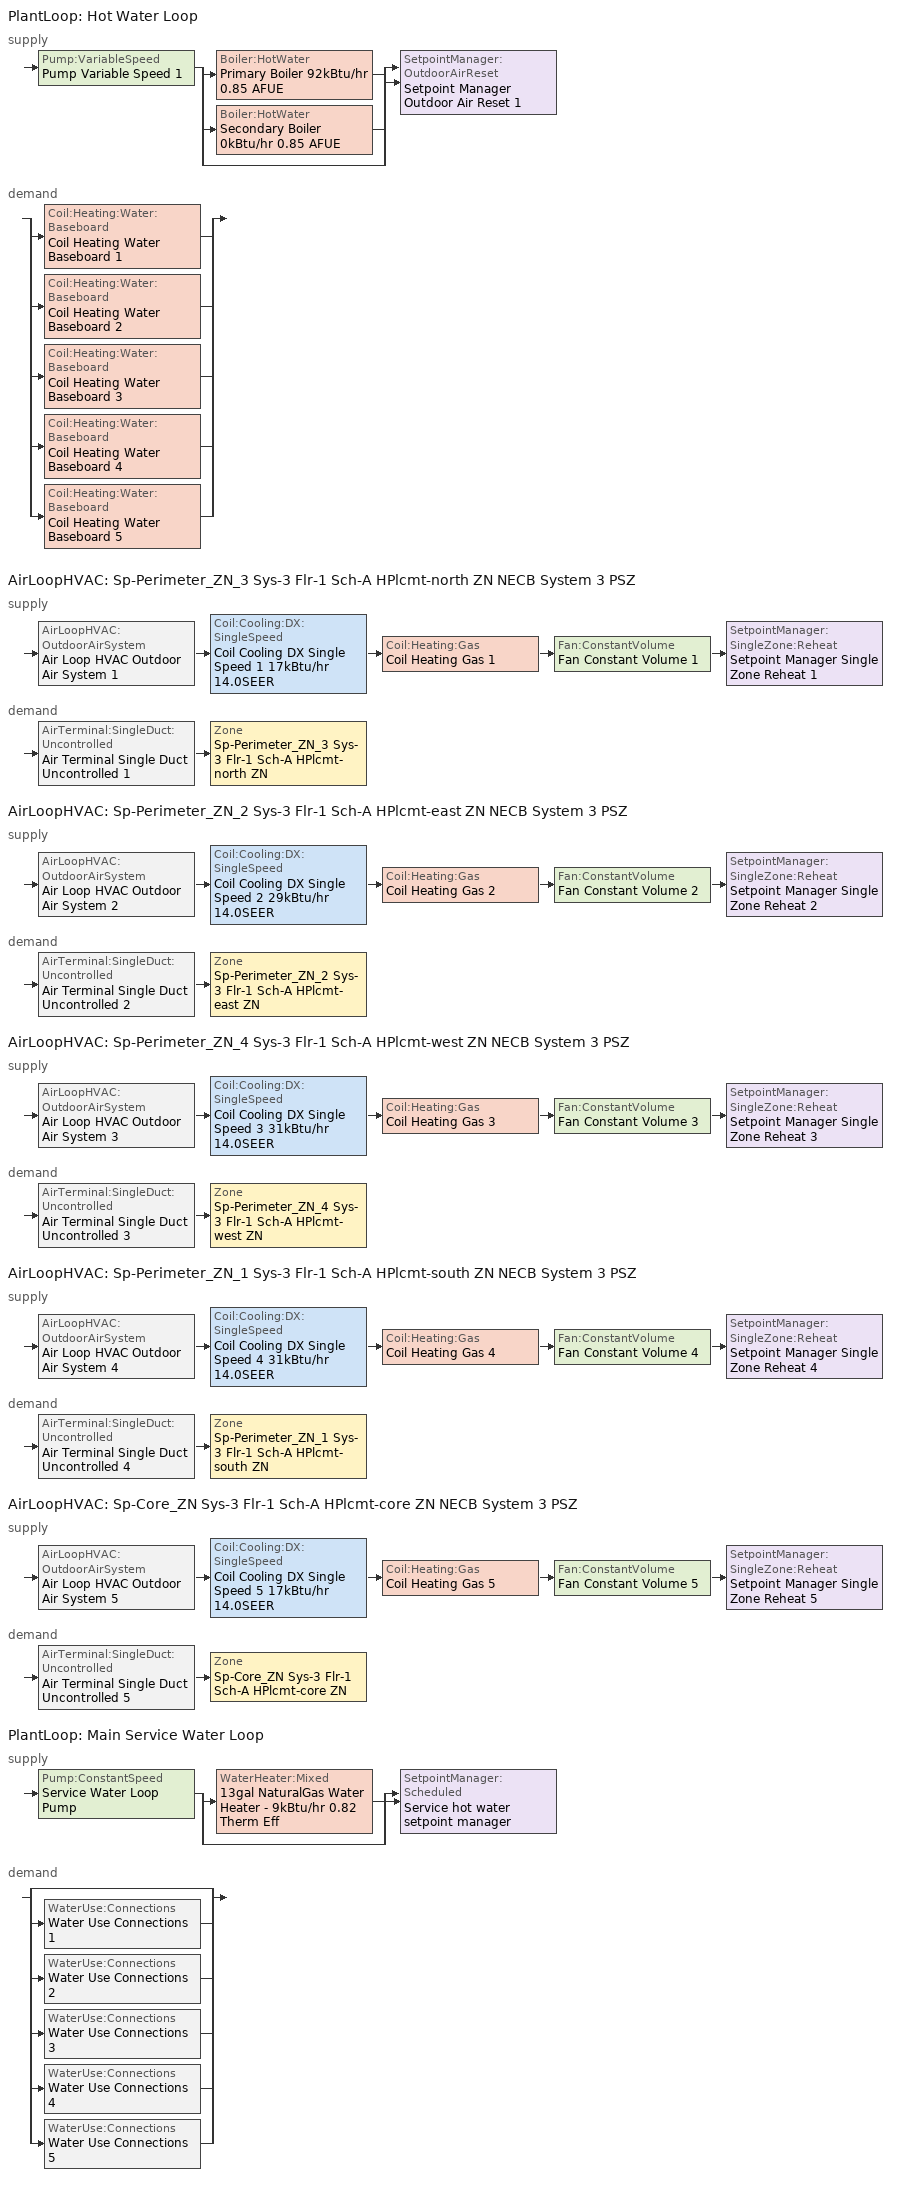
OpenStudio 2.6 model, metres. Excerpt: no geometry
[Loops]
PlantLoop 'Hot Water Loop'
 supply: Pump:VariableSpeed 'Pump Variable Speed 1' > split
  | Boiler:HotWater 'Primary Boiler 92kBtu/hr 0.85 AFUE'
  | Boiler:HotWater 'Secondary Boiler 0kBtu/hr 0.85 AFUE'
  | bypass
  join > SetpointManager:OutdoorAirReset 'Setpoint Manager Outdoor Air Reset 1'
 demand: split
  | Coil:Heating:Water:Baseboard 'Coil Heating Water Baseboard 1'
  | Coil:Heating:Water:Baseboard 'Coil Heating Water Baseboard 2'
  | Coil:Heating:Water:Baseboard 'Coil Heating Water Baseboard 3'
  | Coil:Heating:Water:Baseboard 'Coil Heating Water Baseboard 4'
  | Coil:Heating:Water:Baseboard 'Coil Heating Water Baseboard 5'
AirLoopHVAC 'Sp-Perimeter_ZN_3 Sys-3 Flr-1 Sch-A HPlcmt-north ZN NECB System 3 PSZ'
 supply: AirLoopHVAC:OutdoorAirSystem 'Air Loop HVAC Outdoor Air System 1' > Coil:Cooling:DX:SingleSpeed 'Coil Cooling DX Single Speed 1 17kBtu/hr 14.0SEER' > Coil:Heating:Gas 'Coil Heating Gas 1' > Fan:ConstantVolume 'Fan Constant Volume 1' > SetpointManager:SingleZone:Reheat 'Setpoint Manager Single Zone Reheat 1'
 demand: AirTerminal:SingleDuct:Uncontrolled 'Air Terminal Single Duct Uncontrolled 1' > Zone 'Sp-Perimeter_ZN_3 Sys-3 Flr-1 Sch-A HPlcmt-north ZN'
AirLoopHVAC 'Sp-Perimeter_ZN_2 Sys-3 Flr-1 Sch-A HPlcmt-east ZN NECB System 3 PSZ'
 supply: AirLoopHVAC:OutdoorAirSystem 'Air Loop HVAC Outdoor Air System 2' > Coil:Cooling:DX:SingleSpeed 'Coil Cooling DX Single Speed 2 29kBtu/hr 14.0SEER' > Coil:Heating:Gas 'Coil Heating Gas 2' > Fan:ConstantVolume 'Fan Constant Volume 2' > SetpointManager:SingleZone:Reheat 'Setpoint Manager Single Zone Reheat 2'
 demand: AirTerminal:SingleDuct:Uncontrolled 'Air Terminal Single Duct Uncontrolled 2' > Zone 'Sp-Perimeter_ZN_2 Sys-3 Flr-1 Sch-A HPlcmt-east ZN'
AirLoopHVAC 'Sp-Perimeter_ZN_4 Sys-3 Flr-1 Sch-A HPlcmt-west ZN NECB System 3 PSZ'
 supply: AirLoopHVAC:OutdoorAirSystem 'Air Loop HVAC Outdoor Air System 3' > Coil:Cooling:DX:SingleSpeed 'Coil Cooling DX Single Speed 3 31kBtu/hr 14.0SEER' > Coil:Heating:Gas 'Coil Heating Gas 3' > Fan:ConstantVolume 'Fan Constant Volume 3' > SetpointManager:SingleZone:Reheat 'Setpoint Manager Single Zone Reheat 3'
 demand: AirTerminal:SingleDuct:Uncontrolled 'Air Terminal Single Duct Uncontrolled 3' > Zone 'Sp-Perimeter_ZN_4 Sys-3 Flr-1 Sch-A HPlcmt-west ZN'
AirLoopHVAC 'Sp-Perimeter_ZN_1 Sys-3 Flr-1 Sch-A HPlcmt-south ZN NECB System 3 PSZ'
 supply: AirLoopHVAC:OutdoorAirSystem 'Air Loop HVAC Outdoor Air System 4' > Coil:Cooling:DX:SingleSpeed 'Coil Cooling DX Single Speed 4 31kBtu/hr 14.0SEER' > Coil:Heating:Gas 'Coil Heating Gas 4' > Fan:ConstantVolume 'Fan Constant Volume 4' > SetpointManager:SingleZone:Reheat 'Setpoint Manager Single Zone Reheat 4'
 demand: AirTerminal:SingleDuct:Uncontrolled 'Air Terminal Single Duct Uncontrolled 4' > Zone 'Sp-Perimeter_ZN_1 Sys-3 Flr-1 Sch-A HPlcmt-south ZN'
AirLoopHVAC 'Sp-Core_ZN Sys-3 Flr-1 Sch-A HPlcmt-core ZN NECB System 3 PSZ'
 supply: AirLoopHVAC:OutdoorAirSystem 'Air Loop HVAC Outdoor Air System 5' > Coil:Cooling:DX:SingleSpeed 'Coil Cooling DX Single Speed 5 17kBtu/hr 14.0SEER' > Coil:Heating:Gas 'Coil Heating Gas 5' > Fan:ConstantVolume 'Fan Constant Volume 5' > SetpointManager:SingleZone:Reheat 'Setpoint Manager Single Zone Reheat 5'
 demand: AirTerminal:SingleDuct:Uncontrolled 'Air Terminal Single Duct Uncontrolled 5' > Zone 'Sp-Core_ZN Sys-3 Flr-1 Sch-A HPlcmt-core ZN'
PlantLoop 'Main Service Water Loop'
 supply: Pump:ConstantSpeed 'Service Water Loop Pump' > split
  | WaterHeater:Mixed '13gal NaturalGas Water Heater - 9kBtu/hr 0.82 Therm Eff'
  | bypass
  join > SetpointManager:Scheduled 'Service hot water setpoint manager'
 demand: split
  | bypass
  | WaterUse:Connections 'Water Use Connections 1'
  | WaterUse:Connections 'Water Use Connections 2'
  | WaterUse:Connections 'Water Use Connections 3'
  | WaterUse:Connections 'Water Use Connections 4'
  | WaterUse:Connections 'Water Use Connections 5'
[Sizing:Zone] Zone Cooling Design Supply Air Temperature Input Method=SupplyAirTemperature; Zone Cooling Design Supply Air Temperature {C}=13; Zone Cooling Design Supply Air Temperature Difference {deltaC}=11.11; Zone Heating Design Supply Air Temperature Input Method=SupplyAirTemperature; Zone Heating Design Supply Air Temperature {C}=43; Zone Heating Design Supply Air Temperature Difference {deltaC}=11.11; Zone Cooling Design Supply Air Humidity Ratio {kg-H2O/kg-air}=0.0085; Zone Heating Design Supply Air Humidity Ratio {kg-H2O/kg-air}=0.008; Zone Heating Sizing Factor=1.3; Zone Cooling Sizing Factor=1.1; Cooling Design Air Flow Method=DesignDay; Heating Design Air Flow Method=DesignDay; Account for Dedicated Outdoor Air System=No; Dedicated Outdoor Air System Control Strategy=NeutralSupplyAir; Dedicated Outdoor Air Low Setpoint Temperature for Design {C}=autosize; Dedicated Outdoor Air High Setpoint Temperature for Design {C}=autosize
Sp-Perimeter_ZN_3 Sys-3 Flr-1 Sch-A HPlcmt-north ZN; Sp-Perimeter_ZN_2 Sys-3 Flr-1 Sch-A HPlcmt-east ZN; Sp-Perimeter_ZN_4 Sys-3 Flr-1 Sch-A HPlcmt-west ZN; Sp-Perimeter_ZN_1 Sys-3 Flr-1 Sch-A HPlcmt-south ZN; Sp-Core_ZN Sys-3 Flr-1 Sch-A HPlcmt-core ZN
[Zone equipment]
Sp-Perimeter_ZN_3 Sys-3 Flr-1 Sch-A HPlcmt-north ZN: Air Terminal Single Duct Uncontrolled 1, Zone HVAC Baseboard Convective Water 1
Sp-Perimeter_ZN_2 Sys-3 Flr-1 Sch-A HPlcmt-east ZN: Air Terminal Single Duct Uncontrolled 2, Zone HVAC Baseboard Convective Water 2
Sp-Perimeter_ZN_4 Sys-3 Flr-1 Sch-A HPlcmt-west ZN: Air Terminal Single Duct Uncontrolled 3, Zone HVAC Baseboard Convective Water 3
Sp-Perimeter_ZN_1 Sys-3 Flr-1 Sch-A HPlcmt-south ZN: Air Terminal Single Duct Uncontrolled 4, Zone HVAC Baseboard Convective Water 4
Sp-Core_ZN Sys-3 Flr-1 Sch-A HPlcmt-core ZN: Air Terminal Single Duct Uncontrolled 5, Zone HVAC Baseboard Convective Water 5
[PlantLoop] Glycol Concentration=0; Plant Loop Volume {m3}=Autocalculate; Load Distribution Scheme=Optimal
Name | Fluid Type | Maximum Loop Temperature {C} | Minimum Loop Temperature {C}
Hot Water Loop | Water
Main Service Water Loop |  | 60 | 10
[Sizing:Plant] Loop Type=Heating; Sizing Option=NonCoincident; Zone Timesteps in Averaging Window=1; Coincident Sizing Factor Mode=None
Name | Design Loop Exit Temperature {C} | Loop Design Temperature Difference {deltaC}
Hot Water Loop | 82 | 16
Main Service Water Loop | 60 | 5
[Pump:VariableSpeed]
Pump Variable Speed 1: Motor Efficiency=0.855; Pump Control Type=Intermittent; Skin Loss Radiative Fraction=0.5; Design Power Sizing Method=PowerPerFlowPerPressure; Design Electric Power per Unit Flow Rate {W/(m3/s)}=348701.1; Design Shaft Power per Unit Flow Rate per Unit Head {W-s/m3-Pa}=1.43473; Design Minimum Flow Rate Fraction=0
[Boiler:HotWater] Fuel Type=NaturalGas; Nominal Thermal Efficiency=0.85; Normalized Boiler Efficiency Curve=BOILER-EFFFPLR-NECB2011; Water Outlet Upper Temperature Limit {C}=99; Boiler Flow Mode=ConstantFlow; Parasitic Electric Load {W}=0; Sizing Factor=1
Name | Nominal Capacity {W}
Primary Boiler 92kBtu/hr 0.85 AFUE | 26965.7
Secondary Boiler 0kBtu/hr 0.85 AFUE | 0.001
[SetpointManager:OutdoorAirReset]
Setpoint Manager Outdoor Air Reset 1: Control Variable=Temperature; Setpoint at Outdoor Low Temperature {C}=82; Outdoor Low Temperature {C}=-16; Setpoint at Outdoor High Temperature {C}=60; Outdoor High Temperature {C}=0
[AirLoopHVAC] Design Supply Air Flow Rate {m3/s}=AutoSize
Name | Availability Schedule
Sp-Perimeter_ZN_3 Sys-3 Flr-1 Sch-A HPlcmt-north ZN NECB System 3 PSZ; Sp-Core_ZN Sys-3 Flr-1 Sch-A HPlcmt-core ZN NECB System 3 PSZ | Always On Discrete
Sp-Perimeter_ZN_2 Sys-3 Flr-1 Sch-A HPlcmt-east ZN NECB System 3 PSZ | Sp-Perimeter_ZN_2 Sys-3 Flr-1 Sch-A HPlcmt-east ZN NECB System 3 PSZ Occ Sch
Sp-Perimeter_ZN_4 Sys-3 Flr-1 Sch-A HPlcmt-west ZN NECB System 3 PSZ | Sp-Perimeter_ZN_4 Sys-3 Flr-1 Sch-A HPlcmt-west ZN NECB System 3 PSZ Occ Sch
Sp-Perimeter_ZN_1 Sys-3 Flr-1 Sch-A HPlcmt-south ZN NECB System 3 PSZ | Sp-Perimeter_ZN_1 Sys-3 Flr-1 Sch-A HPlcmt-south ZN NECB System 3 PSZ Occ Sch
[Sizing:System] Type of Load to Size On=Sensible; Design Outdoor Air Flow Rate {m3/s}=Autosize; Minimum System Air Flow Ratio=1; Preheat Design Temperature {C}=7; Preheat Design Humidity Ratio {kg-H2O/kg-Air}=0.008; Precool Design Temperature {C}=13; Precool Design Humidity Ratio {kg-H2O/kg-Air}=0.008; Central Cooling Design Supply Air Temperature {C}=13; Central Heating Design Supply Air Temperature {C}=43; Sizing Option=NonCoincident; 100% Outdoor Air in Cooling=No; 100% Outdoor Air in Heating=No; Central Cooling Design Supply Air Humidity Ratio {kg-H2O/kg-Air}=0.0085; Central Heating Design Supply Air Humidity Ratio {kg-H2O/kg-Air}=0.008; Cooling Design Air Flow Method=DesignDay; Cooling Design Air Flow Rate {m3/s}=0; Heating Design Air Flow Method=DesignDay; Heating Design Air Flow Rate {m3/s}=0; System Outdoor Air Method=ZoneSum; Zone Maximum Outdoor Air Fraction=1; Cooling Supply Air Flow Rate Per Floor Area {m3/s-m2}=0.00996765; Cooling Fraction of Autosized Cooling Supply Air Flow Rate=1; Cooling Supply Air Flow Rate Per Unit Cooling Capacity {m3/s-W}=3.94755e-05; Heating Supply Air Flow Rate Per Floor Area {m3/s-m2}=0.00996765; Heating Fraction of Autosized Heating Supply Air Flow Rate=1; Heating Fraction of Autosized Cooling Supply Air Flow Rate=1; Heating Supply Air Flow Rate Per Unit Heating Capacity {m3/s-W}=3.15882e-05; Cooling Design Capacity Method=CoolingDesignCapacity; Cooling Design Capacity {W}=autosize; Cooling Design Capacity Per Floor Area {W/m2}=234.7; Fraction of Autosized Cooling Design Capacity=1; Heating Design Capacity Method=HeatingDesignCapacity; Heating Design Capacity {W}=autosize; Heating Design Capacity Per Floor Area {W/m2}=157; Fraction of Autosized Heating Design Capacity=1; Central Cooling Capacity Control Method=OnOff
Sp-Perimeter_ZN_3 Sys-3 Flr-1 Sch-A HPlcmt-north ZN NECB System 3 PSZ; Sp-Perimeter_ZN_2 Sys-3 Flr-1 Sch-A HPlcmt-east ZN NECB System 3 PSZ; Sp-Perimeter_ZN_4 Sys-3 Flr-1 Sch-A HPlcmt-west ZN NECB System 3 PSZ; Sp-Perimeter_ZN_1 Sys-3 Flr-1 Sch-A HPlcmt-south ZN NECB System 3 PSZ; Sp-Core_ZN Sys-3 Flr-1 Sch-A HPlcmt-core ZN NECB System 3 PSZ
[Fan:ConstantVolume] Availability Schedule=Always On Discrete; Fan Efficiency=0.39975; Pressure Rise {Pa}=640; Maximum Flow Rate {m3/s}=AutoSize; Motor Efficiency=0.615
Fan Constant Volume 1; Fan Constant Volume 2; Fan Constant Volume 3; Fan Constant Volume 4; Fan Constant Volume 5
[Coil:Heating:Gas] Availability Schedule=Always On Discrete; Gas Burner Efficiency=0.924; Nominal Capacity {W}=AutoSize; Parasitic Electric Load {W}=0; Part Load Fraction Correlation Curve=FURNACE-EFFPLR-NECB2011; Parasitic Gas Load {W}=0
Coil Heating Gas 1; Coil Heating Gas 2; Coil Heating Gas 3; Coil Heating Gas 4; Coil Heating Gas 5
[Coil:Cooling:DX:SingleSpeed] Availability Schedule=Always On Discrete; Rated Total Cooling Capacity {W}=autosize; Rated Sensible Heat Ratio=autosize; Rated COP {W/W}=3.8248; Rated Air Flow Rate {m3/s}=autosize; Rated Evaporator Fan Power Per Volume Flow Rate {W/(m3/s)}=773.3; Total Cooling Capacity Function of Temperature Curve=DXCOOL-NECB2011-REF-CAPFT; Total Cooling Capacity Function of Flow Fraction Curve=DXCOOL-NECB2011-REF-CAPFFLOW; Energy Input Ratio Function of Temperature Curve=DXCOOL-NECB2011-REF-COOLEIRFT; Energy Input Ratio Function of Flow Fraction Curve=DXCOOL-NECB2011-REF-COOLEIRFFLOW; Part Load Fraction Correlation Curve=DXCOOL-NECB2011-REF-COOLPLFFPLR; Condenser Type=AirCooled; Evaporative Condenser Effectiveness=0; Evaporative Condenser Air Flow Rate {m3/s}=Autosize; Evaporative Condenser Pump Rated Power Consumption {W}=Autosize; Crankcase Heater Capacity {W}=0; Maximum Outdoor Dry-Bulb Temperature for Crankcase Heater Operation {C}=0; Basin Heater Capacity {W/K}=0; Basin Heater Setpoint Temperature {C}=10
Coil Cooling DX Single Speed 1 17kBtu/hr 14.0SEER; Coil Cooling DX Single Speed 2 29kBtu/hr 14.0SEER; Coil Cooling DX Single Speed 3 31kBtu/hr 14.0SEER; Coil Cooling DX Single Speed 4 31kBtu/hr 14.0SEER; Coil Cooling DX Single Speed 5 17kBtu/hr 14.0SEER
[Controller:OutdoorAir] Minimum Outdoor Air Flow Rate {m3/s}=autosize; Maximum Outdoor Air Flow Rate {m3/s}=Autosize; Economizer Control Type=NoEconomizer; Economizer Control Action Type=ModulateFlow; Economizer Maximum Limit Dry-Bulb Temperature {C}=28; Economizer Maximum Limit Enthalpy {J/kg}=64000; Economizer Minimum Limit Dry-Bulb Temperature {C}=-100; Lockout Type=NoLockout; Minimum Limit Type=FixedMinimum; High Humidity Control=No; Heat Recovery Bypass Control Type=BypassWhenOAFlowGreaterThanMinimum
Name | Minimum Outdoor Air Schedule | Controller Mechanical Ventilation
Controller Outdoor Air 1 | Always On Discrete | Controller Mechanical Ventilation 1
Controller Outdoor Air 2 | Sp-Perimeter_ZN_2 Sys-3 Flr-1 Sch-A HPlcmt-east ZN NECB System 3 PSZ Occ Sch | Controller Mechanical Ventilation 2
Controller Outdoor Air 3 | Sp-Perimeter_ZN_4 Sys-3 Flr-1 Sch-A HPlcmt-west ZN NECB System 3 PSZ Occ Sch | Controller Mechanical Ventilation 3
Controller Outdoor Air 4 | Sp-Perimeter_ZN_1 Sys-3 Flr-1 Sch-A HPlcmt-south ZN NECB System 3 PSZ Occ Sch | Controller Mechanical Ventilation 4
Controller Outdoor Air 5 | Always On Discrete | Controller Mechanical Ventilation 5
[Controller:MechanicalVentilation] Availability Schedule=Always On Discrete; System Outdoor Air Method=ZoneSum
Controller Mechanical Ventilation 1; Controller Mechanical Ventilation 2; Controller Mechanical Ventilation 3; Controller Mechanical Ventilation 4; Controller Mechanical Ventilation 5
[AirLoopHVAC:OutdoorAirSystem]
Name | Controller
Air Loop HVAC Outdoor Air System 1 | Controller Outdoor Air 1
Air Loop HVAC Outdoor Air System 2 | Controller Outdoor Air 2
Air Loop HVAC Outdoor Air System 3 | Controller Outdoor Air 3
Air Loop HVAC Outdoor Air System 4 | Controller Outdoor Air 4
Air Loop HVAC Outdoor Air System 5 | Controller Outdoor Air 5
[SetpointManager:SingleZone:Reheat] Minimum Supply Air Temperature {C}=13; Maximum Supply Air Temperature {C}=43
Name | Control Zone
Setpoint Manager Single Zone Reheat 1 | Sp-Perimeter_ZN_3 Sys-3 Flr-1 Sch-A HPlcmt-north ZN
Setpoint Manager Single Zone Reheat 2 | Sp-Perimeter_ZN_2 Sys-3 Flr-1 Sch-A HPlcmt-east ZN
Setpoint Manager Single Zone Reheat 3 | Sp-Perimeter_ZN_4 Sys-3 Flr-1 Sch-A HPlcmt-west ZN
Setpoint Manager Single Zone Reheat 4 | Sp-Perimeter_ZN_1 Sys-3 Flr-1 Sch-A HPlcmt-south ZN
Setpoint Manager Single Zone Reheat 5 | Sp-Core_ZN Sys-3 Flr-1 Sch-A HPlcmt-core ZN
[AirTerminal:SingleDuct:Uncontrolled] Availability Schedule=Always On Discrete; Maximum Air Flow Rate {m3/s}=AutoSize
Air Terminal Single Duct Uncontrolled 1; Air Terminal Single Duct Uncontrolled 2; Air Terminal Single Duct Uncontrolled 3; Air Terminal Single Duct Uncontrolled 4; Air Terminal Single Duct Uncontrolled 5
[Coil:Heating:Water:Baseboard] Heating Design Capacity Method=HeatingDesignCapacity; Heating Design Capacity {W}=autosize; Heating Design Capacity Per Floor Area {W/m2}=0; Fraction of Autosized Heating Design Capacity=0.8
Coil Heating Water Baseboard 1; Coil Heating Water Baseboard 2; Coil Heating Water Baseboard 3; Coil Heating Water Baseboard 4; Coil Heating Water Baseboard 5
[ZoneHVAC:Baseboard:Convective:Water] Availability Schedule=Always On Discrete
Name | Heating Coil
Zone HVAC Baseboard Convective Water 1 | Coil Heating Water Baseboard 1
Zone HVAC Baseboard Convective Water 2 | Coil Heating Water Baseboard 2
Zone HVAC Baseboard Convective Water 3 | Coil Heating Water Baseboard 3
Zone HVAC Baseboard Convective Water 4 | Coil Heating Water Baseboard 4
Zone HVAC Baseboard Convective Water 5 | Coil Heating Water Baseboard 5
[SetpointManager:Scheduled]
Service hot water setpoint manager: Control Variable=Temperature; Schedule=Service Water Loop Temp - 140F
[Pump:ConstantSpeed]
Service Water Loop Pump: Rated Flow Rate {m3/s}=autosize; Rated Pump Head {Pa}=41.0142; Rated Power Consumption {W}=autosize; Motor Efficiency=0.7; Fraction of Motor Inefficiencies to Fluid Stream=0; Pump Control Type=Intermittent; Design Power Sizing Method=PowerPerFlowPerPressure; Design Electric Power per Unit Flow Rate {W/(m3/s)}=348701.1; Design Shaft Power per Unit Flow Rate per Unit Head {W-s/m3-Pa}=1.28205
[WaterHeater:Mixed]
13gal NaturalGas Water Heater - 9kBtu/hr 0.82 Therm Eff: Tank Volume {m3}=0.0483791; Setpoint Temperature Schedule=Service Water Loop Temp - 140F; Deadband Temperature Difference {deltaC}=2; Maximum Temperature Limit {C}=82.2222; Heater Control Type=Cycle; Heater Maximum Capacity {W}=2527.81; Heater Fuel Type=NaturalGas; Heater Thermal Efficiency=0.82; Part Load Factor Curve=SWH-EFFFPLR-NECB2011; Off Cycle Parasitic Fuel Consumption Rate {W}=20; Off Cycle Parasitic Fuel Type=NaturalGas; Off Cycle Parasitic Heat Fraction to Tank=0.8; On Cycle Parasitic Fuel Type=NaturalGas; On Cycle Parasitic Heat Fraction to Tank=0; Ambient Temperature Indicator=Schedule; Ambient Temperature Schedule=Water Heater Ambient Temp Schedule - 70F; Off Cycle Loss Coefficient to Ambient Temperature {W/K}=0.503439; On Cycle Loss Coefficient to Ambient Temperature {W/K}=0.503439; Use Side Effectiveness=1; Source Side Effectiveness=1; Use Side Design Flow Rate {m3/s}=autosize; Source Side Design Flow Rate {m3/s}=autosize; Indirect Water Heating Recovery Time {hr}=1.5; Source Side Flow Control Mode=IndirectHeatPrimarySetpoint
[WaterUse:Connections]
Name | Water Use Equipment Name 1
Water Use Connections 1 | Core_zn Service Water Use 0.06gal/min
Water Use Connections 2 | Perimeter_zn_1 Service Water Use 0.04gal/min
Water Use Connections 3 | Perimeter_zn_2 Service Water Use 0.03gal/min
Water Use Connections 4 | Perimeter_zn_3 Service Water Use 0.04gal/min
Water Use Connections 5 | Perimeter_zn_4 Service Water Use 0.03gal/min
[WaterUse:Equipment:Definition]
Name | Peak Flow Rate {m3/s} | Target Temperature Schedule | Sensible Fraction Schedule | Latent Fraction Schedule
Core_zn Service Water Use Def 0.06gal/min | 3.57689e-06 | Schedule Ruleset 5 | Schedule Ruleset 3 | Schedule Ruleset 4
Perimeter_zn_1 Service Water Use Def 0.04gal/min | 2.71152e-06 | Schedule Ruleset 8 | Schedule Ruleset 6 | Schedule Ruleset 7
Perimeter_zn_2 Service Water Use Def 0.03gal/min | 1.60851e-06 | Schedule Ruleset 11 | Schedule Ruleset 9 | Schedule Ruleset 10
Perimeter_zn_3 Service Water Use Def 0.04gal/min | 2.71152e-06 | Schedule Ruleset 14 | Schedule Ruleset 12 | Schedule Ruleset 13
Perimeter_zn_4 Service Water Use Def 0.03gal/min | 1.60851e-06 | Schedule Ruleset 17 | Schedule Ruleset 15 | Schedule Ruleset 16
[WaterUse:Equipment] Flow Rate Fraction Schedule=NECB-A-Service Water Heating
Name | Water Use Equipment Definition | Space
Core_zn Service Water Use 0.06gal/min | Core_zn Service Water Use Def 0.06gal/min | Core_ZN
Perimeter_zn_1 Service Water Use 0.04gal/min | Perimeter_zn_1 Service Water Use Def 0.04gal/min | Perimeter_ZN_1
Perimeter_zn_2 Service Water Use 0.03gal/min | Perimeter_zn_2 Service Water Use Def 0.03gal/min | Perimeter_ZN_2
Perimeter_zn_3 Service Water Use 0.04gal/min | Perimeter_zn_3 Service Water Use Def 0.04gal/min | Perimeter_ZN_3
Perimeter_zn_4 Service Water Use 0.03gal/min | Perimeter_zn_4 Service Water Use Def 0.03gal/min | Perimeter_ZN_4
[Schedule:Ruleset]
Service Water Loop Temp - 140F: Default Day Schedule=Service Water Loop Temp - 140F Default
Water Heater Ambient Temp Schedule - 70F: Default Day Schedule=Water Heater Ambient Temp Schedule - 70F Default
Schedule Ruleset 3: Default Day Schedule=Schedule Day 5
Schedule Ruleset 4: Default Day Schedule=Schedule Day 6
Schedule Ruleset 5: Default Day Schedule=Schedule Day 7
NECB-A-Service Water Heating: Default Day Schedule=NECB-A-Service Water Heating Default
Schedule Ruleset 6: Default Day Schedule=Schedule Day 8
Schedule Ruleset 7: Default Day Schedule=Schedule Day 9
Schedule Ruleset 8: Default Day Schedule=Schedule Day 10
Schedule Ruleset 9: Default Day Schedule=Schedule Day 11
Schedule Ruleset 10: Default Day Schedule=Schedule Day 12
Schedule Ruleset 11: Default Day Schedule=Schedule Day 13
Schedule Ruleset 12: Default Day Schedule=Schedule Day 14
Schedule Ruleset 13: Default Day Schedule=Schedule Day 15
Schedule Ruleset 14: Default Day Schedule=Schedule Day 16
Schedule Ruleset 15: Default Day Schedule=Schedule Day 17
Schedule Ruleset 16: Default Day Schedule=Schedule Day 18
Schedule Ruleset 17: Default Day Schedule=Schedule Day 19
Sp-Perimeter_ZN_1 Sys-3 Flr-1 Sch-A HPlcmt-south ZN NECB System 3 PSZ Occ Sch: Default Day Schedule=Sp-Perimeter_ZN_1 Sys-3 Flr-1 Sch-A HPlcmt-south ZN NECB System 3 PSZ Occ Sch Default; Summer Design Day Schedule=Sp-Perimeter_ZN_1 Sys-3 Flr-1 Sch-A HPlcmt-south ZN NECB System 3 PSZ Occ Sch Summer Design Day; Winter Design Day Schedule=Sp-Perimeter_ZN_1 Sys-3 Flr-1 Sch-A HPlcmt-south ZN NECB System 3 PSZ Occ Sch Winter Design Day
Sp-Perimeter_ZN_2 Sys-3 Flr-1 Sch-A HPlcmt-east ZN NECB System 3 PSZ Occ Sch: Default Day Schedule=Sp-Perimeter_ZN_2 Sys-3 Flr-1 Sch-A HPlcmt-east ZN NECB System 3 PSZ Occ Sch Default; Summer Design Day Schedule=Sp-Perimeter_ZN_2 Sys-3 Flr-1 Sch-A HPlcmt-east ZN NECB System 3 PSZ Occ Sch Summer Design Day; Winter Design Day Schedule=Sp-Perimeter_ZN_2 Sys-3 Flr-1 Sch-A HPlcmt-east ZN NECB System 3 PSZ Occ Sch Winter Design Day
Sp-Perimeter_ZN_4 Sys-3 Flr-1 Sch-A HPlcmt-west ZN NECB System 3 PSZ Occ Sch: Default Day Schedule=Sp-Perimeter_ZN_4 Sys-3 Flr-1 Sch-A HPlcmt-west ZN NECB System 3 PSZ Occ Sch Default; Summer Design Day Schedule=Sp-Perimeter_ZN_4 Sys-3 Flr-1 Sch-A HPlcmt-west ZN NECB System 3 PSZ Occ Sch Summer Design Day; Winter Design Day Schedule=Sp-Perimeter_ZN_4 Sys-3 Flr-1 Sch-A HPlcmt-west ZN NECB System 3 PSZ Occ Sch Winter Design Day
[Schedule:Day]
Service Water Loop Temp - 140F Default; Schedule Day 7; Schedule Day 10; Schedule Day 13; Schedule Day 16; Schedule Day 19: 24, 0, 60
Water Heater Ambient Temp Schedule - 70F Default: 24, 0, 21.1111
Schedule Day 5; Schedule Day 8; Schedule Day 11; Schedule Day 14; Schedule Day 17: 24, 0, 0.2
Schedule Day 6; NECB-A-Service Water Heating Sat Day; NECB-A-Service Water Heating Sun|Hol Day; Schedule Day 9; Schedule Day 12; Schedule Day 15; Schedule Day 18: 24, 0, 0.05
NECB-A-Service Water Heating Default; NECB-A-Service Water Heating Default|Wkdy Day: 7, 0, 0.05, 8, 0, 0.1, 10, 0, 0.5, 16, 0, 0.9, 17, 0, 0.7, 18, 0, 0.5, 19, 0, 0.3, 22, 0, 0.2, 24, 0, 0.05
Sp-Perimeter_ZN_1 Sys-3 Flr-1 Sch-A HPlcmt-south ZN NECB System 3 PSZ Occ Sch Default; Sp-Perimeter_ZN_1 Sys-3 Flr-1 Sch-A HPlcmt-south ZN NECB System 3 PSZ Occ Sch Winter Design Day; Sp-Perimeter_ZN_1 Sys-3 Flr-1 Sch-A HPlcmt-south ZN NECB System 3 PSZ Occ Sch Summer Design Day; Sp-Perimeter_ZN_2 Sys-3 Flr-1 Sch-A HPlcmt-east ZN NECB System 3 PSZ Occ Sch Default; Sp-Perimeter_ZN_2 Sys-3 Flr-1 Sch-A HPlcmt-east ZN NECB System 3 PSZ Occ Sch Winter Design Day; Sp-Perimeter_ZN_2 Sys-3 Flr-1 Sch-A HPlcmt-east ZN NECB System 3 PSZ Occ Sch Summer Design Day; Sp-Perimeter_ZN_4 Sys-3 Flr-1 Sch-A HPlcmt-west ZN NECB System 3 PSZ Occ Sch Default; Sp-Perimeter_ZN_4 Sys-3 Flr-1 Sch-A HPlcmt-west ZN NECB System 3 PSZ Occ Sch Winter Design Day; Sp-Perimeter_ZN_4 Sys-3 Flr-1 Sch-A HPlcmt-west ZN NECB System 3 PSZ Occ Sch Summer Design Day: 24, 0, 1
Sp-Perimeter_ZN_1 Sys-3 Flr-1 Sch-A HPlcmt-south ZN NECB System 3 PSZ Occ Sch Monday; Sp-Perimeter_ZN_1 Sys-3 Flr-1 Sch-A HPlcmt-south ZN NECB System 3 PSZ Occ Sch Tuesday; Sp-Perimeter_ZN_1 Sys-3 Flr-1 Sch-A HPlcmt-south ZN NECB System 3 PSZ Occ Sch Wednesday; Sp-Perimeter_ZN_1 Sys-3 Flr-1 Sch-A HPlcmt-south ZN NECB System 3 PSZ Occ Sch Thursday; Sp-Perimeter_ZN_1 Sys-3 Flr-1 Sch-A HPlcmt-south ZN NECB System 3 PSZ Occ Sch Friday; Sp-Perimeter_ZN_2 Sys-3 Flr-1 Sch-A HPlcmt-east ZN NECB System 3 PSZ Occ Sch Monday; Sp-Perimeter_ZN_2 Sys-3 Flr-1 Sch-A HPlcmt-east ZN NECB System 3 PSZ Occ Sch Tuesday; Sp-Perimeter_ZN_2 Sys-3 Flr-1 Sch-A HPlcmt-east ZN NECB System 3 PSZ Occ Sch Wednesday; Sp-Perimeter_ZN_2 Sys-3 Flr-1 Sch-A HPlcmt-east ZN NECB System 3 PSZ Occ Sch Thursday; Sp-Perimeter_ZN_2 Sys-3 Flr-1 Sch-A HPlcmt-east ZN NECB System 3 PSZ Occ Sch Friday; Sp-Perimeter_ZN_4 Sys-3 Flr-1 Sch-A HPlcmt-west ZN NECB System 3 PSZ Occ Sch Monday; Sp-Perimeter_ZN_4 Sys-3 Flr-1 Sch-A HPlcmt-west ZN NECB System 3 PSZ Occ Sch Tuesday; Sp-Perimeter_ZN_4 Sys-3 Flr-1 Sch-A HPlcmt-west ZN NECB System 3 PSZ Occ Sch Wednesday; Sp-Perimeter_ZN_4 Sys-3 Flr-1 Sch-A HPlcmt-west ZN NECB System 3 PSZ Occ Sch Thursday; Sp-Perimeter_ZN_4 Sys-3 Flr-1 Sch-A HPlcmt-west ZN NECB System 3 PSZ Occ Sch Friday: 8, 0, 0, 19, 0, 1, 24, 0, 0
Sp-Perimeter_ZN_1 Sys-3 Flr-1 Sch-A HPlcmt-south ZN NECB System 3 PSZ Occ Sch Saturday; Sp-Perimeter_ZN_1 Sys-3 Flr-1 Sch-A HPlcmt-south ZN NECB System 3 PSZ Occ Sch Sunday; Sp-Perimeter_ZN_2 Sys-3 Flr-1 Sch-A HPlcmt-east ZN NECB System 3 PSZ Occ Sch Saturday; Sp-Perimeter_ZN_2 Sys-3 Flr-1 Sch-A HPlcmt-east ZN NECB System 3 PSZ Occ Sch Sunday; Sp-Perimeter_ZN_4 Sys-3 Flr-1 Sch-A HPlcmt-west ZN NECB System 3 PSZ Occ Sch Saturday; Sp-Perimeter_ZN_4 Sys-3 Flr-1 Sch-A HPlcmt-west ZN NECB System 3 PSZ Occ Sch Sunday: 24, 0, 0
[Schedule:Rule] Date Specification Type=DateRange; Start Month=1; Start Day=1; End Month=12
Name | Schedule Ruleset | Rule Order | Day Schedule | Apply Monday | Apply Tuesday | Apply Wednesday | Apply Thursday | Apply Friday | End Day | Apply Saturday | Apply Sunday
Schedule Rule 17 | NECB-A-Service Water Heating | 2 | NECB-A-Service Water Heating Default|Wkdy Day | Yes | Yes | Yes | Yes | Yes | 31
Schedule Rule 18 | NECB-A-Service Water Heating | 1 | NECB-A-Service Water Heating Sat Day |  |  |  |  |  | 31 | Yes
Schedule Rule 19 | NECB-A-Service Water Heating | 0 | NECB-A-Service Water Heating Sun|Hol Day |  |  |  |  |  | 31 |  | Yes
Sp-Perimeter_ZN_1 Sys-3 Flr-1 Sch-A HPlcmt-south ZN NECB System 3 PSZ Occ Sch Monday Rule | Sp-Perimeter_ZN_1 Sys-3 Flr-1 Sch-A HPlcmt-south ZN NECB System 3 PSZ Occ Sch | 6 | Sp-Perimeter_ZN_1 Sys-3 Flr-1 Sch-A HPlcmt-south ZN NECB System 3 PSZ Occ Sch Monday | Yes |  |  |  |  | 25
Sp-Perimeter_ZN_1 Sys-3 Flr-1 Sch-A HPlcmt-south ZN NECB System 3 PSZ Occ Sch Tuesday Rule | Sp-Perimeter_ZN_1 Sys-3 Flr-1 Sch-A HPlcmt-south ZN NECB System 3 PSZ Occ Sch | 5 | Sp-Perimeter_ZN_1 Sys-3 Flr-1 Sch-A HPlcmt-south ZN NECB System 3 PSZ Occ Sch Tuesday |  | Yes |  |  |  | 26
Sp-Perimeter_ZN_1 Sys-3 Flr-1 Sch-A HPlcmt-south ZN NECB System 3 PSZ Occ Sch Wednesday Rule | Sp-Perimeter_ZN_1 Sys-3 Flr-1 Sch-A HPlcmt-south ZN NECB System 3 PSZ Occ Sch | 4 | Sp-Perimeter_ZN_1 Sys-3 Flr-1 Sch-A HPlcmt-south ZN NECB System 3 PSZ Occ Sch Wednesday |  |  | Yes |  |  | 27
Sp-Perimeter_ZN_1 Sys-3 Flr-1 Sch-A HPlcmt-south ZN NECB System 3 PSZ Occ Sch Thursday Rule | Sp-Perimeter_ZN_1 Sys-3 Flr-1 Sch-A HPlcmt-south ZN NECB System 3 PSZ Occ Sch | 3 | Sp-Perimeter_ZN_1 Sys-3 Flr-1 Sch-A HPlcmt-south ZN NECB System 3 PSZ Occ Sch Thursday |  |  |  | Yes |  | 28
Sp-Perimeter_ZN_1 Sys-3 Flr-1 Sch-A HPlcmt-south ZN NECB System 3 PSZ Occ Sch Friday Rule | Sp-Perimeter_ZN_1 Sys-3 Flr-1 Sch-A HPlcmt-south ZN NECB System 3 PSZ Occ Sch | 2 | Sp-Perimeter_ZN_1 Sys-3 Flr-1 Sch-A HPlcmt-south ZN NECB System 3 PSZ Occ Sch Friday |  |  |  |  | Yes | 29
Sp-Perimeter_ZN_1 Sys-3 Flr-1 Sch-A HPlcmt-south ZN NECB System 3 PSZ Occ Sch Saturday Rule | Sp-Perimeter_ZN_1 Sys-3 Flr-1 Sch-A HPlcmt-south ZN NECB System 3 PSZ Occ Sch | 1 | Sp-Perimeter_ZN_1 Sys-3 Flr-1 Sch-A HPlcmt-south ZN NECB System 3 PSZ Occ Sch Saturday |  |  |  |  |  | 30 | Yes
Sp-Perimeter_ZN_1 Sys-3 Flr-1 Sch-A HPlcmt-south ZN NECB System 3 PSZ Occ Sch Sunday Rule | Sp-Perimeter_ZN_1 Sys-3 Flr-1 Sch-A HPlcmt-south ZN NECB System 3 PSZ Occ Sch | 0 | Sp-Perimeter_ZN_1 Sys-3 Flr-1 Sch-A HPlcmt-south ZN NECB System 3 PSZ Occ Sch Sunday |  |  |  |  |  | 31 |  | Yes
Sp-Perimeter_ZN_2 Sys-3 Flr-1 Sch-A HPlcmt-east ZN NECB System 3 PSZ Occ Sch Monday Rule | Sp-Perimeter_ZN_2 Sys-3 Flr-1 Sch-A HPlcmt-east ZN NECB System 3 PSZ Occ Sch | 6 | Sp-Perimeter_ZN_2 Sys-3 Flr-1 Sch-A HPlcmt-east ZN NECB System 3 PSZ Occ Sch Monday | Yes |  |  |  |  | 25
Sp-Perimeter_ZN_2 Sys-3 Flr-1 Sch-A HPlcmt-east ZN NECB System 3 PSZ Occ Sch Tuesday Rule | Sp-Perimeter_ZN_2 Sys-3 Flr-1 Sch-A HPlcmt-east ZN NECB System 3 PSZ Occ Sch | 5 | Sp-Perimeter_ZN_2 Sys-3 Flr-1 Sch-A HPlcmt-east ZN NECB System 3 PSZ Occ Sch Tuesday |  | Yes |  |  |  | 26
Sp-Perimeter_ZN_2 Sys-3 Flr-1 Sch-A HPlcmt-east ZN NECB System 3 PSZ Occ Sch Wednesday Rule | Sp-Perimeter_ZN_2 Sys-3 Flr-1 Sch-A HPlcmt-east ZN NECB System 3 PSZ Occ Sch | 4 | Sp-Perimeter_ZN_2 Sys-3 Flr-1 Sch-A HPlcmt-east ZN NECB System 3 PSZ Occ Sch Wednesday |  |  | Yes |  |  | 27
Sp-Perimeter_ZN_2 Sys-3 Flr-1 Sch-A HPlcmt-east ZN NECB System 3 PSZ Occ Sch Thursday Rule | Sp-Perimeter_ZN_2 Sys-3 Flr-1 Sch-A HPlcmt-east ZN NECB System 3 PSZ Occ Sch | 3 | Sp-Perimeter_ZN_2 Sys-3 Flr-1 Sch-A HPlcmt-east ZN NECB System 3 PSZ Occ Sch Thursday |  |  |  | Yes |  | 28
Sp-Perimeter_ZN_2 Sys-3 Flr-1 Sch-A HPlcmt-east ZN NECB System 3 PSZ Occ Sch Friday Rule | Sp-Perimeter_ZN_2 Sys-3 Flr-1 Sch-A HPlcmt-east ZN NECB System 3 PSZ Occ Sch | 2 | Sp-Perimeter_ZN_2 Sys-3 Flr-1 Sch-A HPlcmt-east ZN NECB System 3 PSZ Occ Sch Friday |  |  |  |  | Yes | 29
Sp-Perimeter_ZN_2 Sys-3 Flr-1 Sch-A HPlcmt-east ZN NECB System 3 PSZ Occ Sch Saturday Rule | Sp-Perimeter_ZN_2 Sys-3 Flr-1 Sch-A HPlcmt-east ZN NECB System 3 PSZ Occ Sch | 1 | Sp-Perimeter_ZN_2 Sys-3 Flr-1 Sch-A HPlcmt-east ZN NECB System 3 PSZ Occ Sch Saturday |  |  |  |  |  | 30 | Yes
Sp-Perimeter_ZN_2 Sys-3 Flr-1 Sch-A HPlcmt-east ZN NECB System 3 PSZ Occ Sch Sunday Rule | Sp-Perimeter_ZN_2 Sys-3 Flr-1 Sch-A HPlcmt-east ZN NECB System 3 PSZ Occ Sch | 0 | Sp-Perimeter_ZN_2 Sys-3 Flr-1 Sch-A HPlcmt-east ZN NECB System 3 PSZ Occ Sch Sunday |  |  |  |  |  | 31 |  | Yes
Sp-Perimeter_ZN_4 Sys-3 Flr-1 Sch-A HPlcmt-west ZN NECB System 3 PSZ Occ Sch Monday Rule | Sp-Perimeter_ZN_4 Sys-3 Flr-1 Sch-A HPlcmt-west ZN NECB System 3 PSZ Occ Sch | 6 | Sp-Perimeter_ZN_4 Sys-3 Flr-1 Sch-A HPlcmt-west ZN NECB System 3 PSZ Occ Sch Monday | Yes |  |  |  |  | 25
Sp-Perimeter_ZN_4 Sys-3 Flr-1 Sch-A HPlcmt-west ZN NECB System 3 PSZ Occ Sch Tuesday Rule | Sp-Perimeter_ZN_4 Sys-3 Flr-1 Sch-A HPlcmt-west ZN NECB System 3 PSZ Occ Sch | 5 | Sp-Perimeter_ZN_4 Sys-3 Flr-1 Sch-A HPlcmt-west ZN NECB System 3 PSZ Occ Sch Tuesday |  | Yes |  |  |  | 26
Sp-Perimeter_ZN_4 Sys-3 Flr-1 Sch-A HPlcmt-west ZN NECB System 3 PSZ Occ Sch Wednesday Rule | Sp-Perimeter_ZN_4 Sys-3 Flr-1 Sch-A HPlcmt-west ZN NECB System 3 PSZ Occ Sch | 4 | Sp-Perimeter_ZN_4 Sys-3 Flr-1 Sch-A HPlcmt-west ZN NECB System 3 PSZ Occ Sch Wednesday |  |  | Yes |  |  | 27
Sp-Perimeter_ZN_4 Sys-3 Flr-1 Sch-A HPlcmt-west ZN NECB System 3 PSZ Occ Sch Thursday Rule | Sp-Perimeter_ZN_4 Sys-3 Flr-1 Sch-A HPlcmt-west ZN NECB System 3 PSZ Occ Sch | 3 | Sp-Perimeter_ZN_4 Sys-3 Flr-1 Sch-A HPlcmt-west ZN NECB System 3 PSZ Occ Sch Thursday |  |  |  | Yes |  | 28
Sp-Perimeter_ZN_4 Sys-3 Flr-1 Sch-A HPlcmt-west ZN NECB System 3 PSZ Occ Sch Friday Rule | Sp-Perimeter_ZN_4 Sys-3 Flr-1 Sch-A HPlcmt-west ZN NECB System 3 PSZ Occ Sch | 2 | Sp-Perimeter_ZN_4 Sys-3 Flr-1 Sch-A HPlcmt-west ZN NECB System 3 PSZ Occ Sch Friday |  |  |  |  | Yes | 29
Sp-Perimeter_ZN_4 Sys-3 Flr-1 Sch-A HPlcmt-west ZN NECB System 3 PSZ Occ Sch Saturday Rule | Sp-Perimeter_ZN_4 Sys-3 Flr-1 Sch-A HPlcmt-west ZN NECB System 3 PSZ Occ Sch | 1 | Sp-Perimeter_ZN_4 Sys-3 Flr-1 Sch-A HPlcmt-west ZN NECB System 3 PSZ Occ Sch Saturday |  |  |  |  |  | 30 | Yes
Sp-Perimeter_ZN_4 Sys-3 Flr-1 Sch-A HPlcmt-west ZN NECB System 3 PSZ Occ Sch Sunday Rule | Sp-Perimeter_ZN_4 Sys-3 Flr-1 Sch-A HPlcmt-west ZN NECB System 3 PSZ Occ Sch | 0 | Sp-Perimeter_ZN_4 Sys-3 Flr-1 Sch-A HPlcmt-west ZN NECB System 3 PSZ Occ Sch Sunday |  |  |  |  |  | 31 |  | Yes
[Schedule:Constant]
Always On Discrete: Value=1
[Curve:Biquadratic] Minimum Value of x=13; Maximum Value of x=24; Minimum Value of y=24; Maximum Value of y=46
Name | Coefficient1 Constant | Coefficient2 x | Coefficient3 x**2 | Coefficient4 y | Coefficient5 y**2 | Coefficient6 x*y
DXCOOL-NECB2011-REF-CAPFT | 0.867905 | 0.0142459 | 0.00055436 | -0.0075575 | 3.3e-05 | -0.0001918
DXCOOL-NECB2011-REF-COOLEIRFT | 0.116936 | 0.0284933 | -0.0004112 | 0.0214108 | 0.00016103 | -0.0006791
[Curve:Quadratic] Coefficient1 Constant=1; Coefficient2 x=0; Coefficient3 x**2=0; Minimum Value of x=0; Maximum Value of x=1
DXCOOL-NECB2011-REF-CAPFFLOW; DXCOOL-NECB2011-REF-COOLEIRFFLOW
[Curve:Cubic] Maximum Value of x=1
Name | Coefficient1 Constant | Coefficient2 x | Coefficient3 x**2 | Coefficient4 x**3 | Minimum Value of x
DXCOOL-NECB2011-REF-COOLPLFFPLR | 0.0277 | 4.9151 | -8.184 | 4.2702 | 0.7
BOILER-EFFFPLR-NECB2011 | 0.2901 | 2.6664 | -3.764 | 1.82 | 0
SWH-EFFFPLR-NECB2011 | 0.7576 | 1.0071 | -1.4443 | 0.6844 | 0
FURNACE-EFFPLR-NECB2011 | 0.7277 | 1.0667 | -1.5174 | 0.7282 | 0
